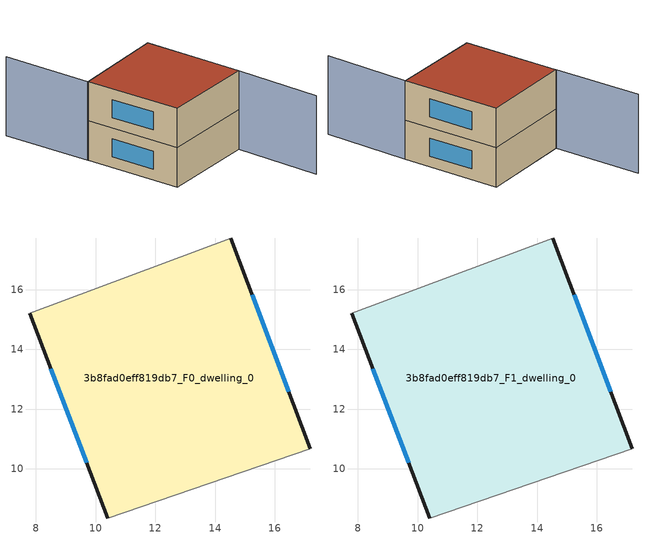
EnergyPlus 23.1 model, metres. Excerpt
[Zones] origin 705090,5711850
3b8fad0eff819db7_F0_dwelling_0
 floor ground (EU_floor_Construction): 14.52,17.73 17.19,10.67 10.41,8.35 7.8,15.21 z0
 wall outside (EU_wall_Construction): 17.19,10.67 14.52,17.73 / 7.8,15.21 10.41,8.35 z0:3
 wall adiabatic (EU_wall_Construction): 14.52,17.73 7.8,15.21 / 10.41,8.35 17.19,10.67 z0:3
 window (EU_Window_Construction): 16.47,12.58 15.24,15.82 / 8.5,13.35 9.7,10.2 z0.81:2.19
3b8fad0eff819db7_F1_dwelling_0
 floor to 3b8fad0eff819db7_F0_dwelling_0 (EU_floor_Construction): 14.52,17.73 17.19,10.67 10.41,8.35 7.79,15.21 z3
 wall outside (EU_wall_Construction): 17.19,10.67 14.52,17.73 / 7.8,15.21 10.41,8.35 z3:6
 wall adiabatic (EU_wall_Construction): 14.52,17.73 7.8,15.21 / 10.41,8.35 17.19,10.67 z3:6
 window (EU_Window_Construction): 16.47,12.58 15.24,15.82 / 8.5,13.35 9.7,10.2 z3.81:5.19
 roof outside (EU_roof_Construction): 17.19,10.67 14.52,17.73 7.8,15.21 10.41,8.35 z6
shading: 10.41,8.35 17.19,10.67 / 17.19,10.67 19.3,4.52 / 14.52,17.73 7.77,15.19 / 7.77,15.19 5.39,21.53 z0:6
[Building]
EU S2 Campaign: North Axis=0; Terrain=City; Solar Distribution=FullExterior
[Site:Location]
London: Latitude=51.5; Longitude=-0.5; Time Zone=0; Elevation=25
[SizingPeriod:WeatherFileDays]
AnnualSizingPeriod: Begin Month=1; Begin Day of Month=1; End Month=12; End Day of Month=31; Day of Week for Start Day=Monday; Use Weather File Daylight Saving Period=No; Use Weather File Rain and Snow Indicators=No
[MATERIAL]
EU_InternalMass_Material: Roughness=MediumRough; Thickness=0.1; Conductivity=1; Density=1800; Specific Heat=900; Thermal Absorptance=0.9; Solar Absorptance=0.7; Visible Absorptance=0.7
[MATERIAL:NOMASS] Roughness=MediumRough; Thermal Absorptance=0.9; Solar Absorptance=0.7; Visible Absorptance=0.7
Name | Thermal Resistance
EU_wall_NoMass | 0.727863
EU_roof_NoMass | 0.773354
EU_floor_NoMass | 1.79329
[WINDOWMATERIAL:SIMPLEGLAZINGSYSTEM]
EU_Window_SimpleGlazing: UFactor=2.58614; Solar Heat Gain Coefficient=0.76; Visible Transmittance=0.76
[CONSTRUCTION]
EU_wall_Construction: EU_wall_NoMass
EU_roof_Construction: EU_roof_NoMass
EU_floor_Construction: EU_floor_NoMass
EU_Window_Construction: EU_Window_SimpleGlazing
EU_InternalMass_Construction: EU_InternalMass_Material
[ZONE] Type=1; Multiplier=1; Ceiling Height=autocalculate; Volume=160.12; Floor Area=autocalculate; Part of Total Floor Area=Yes
3b8fad0eff819db7_F0_dwelling_0; 3b8fad0eff819db7_F1_dwelling_0
[INTERNALMASS] Construction=EU_InternalMass_Construction; Surface Area=53.3732
Name | Zone or ZoneList
3b8fad0eff819db7_F0_dwelling_0_EU_InternalMass | 3b8fad0eff819db7_F0_dwelling_0
3b8fad0eff819db7_F1_dwelling_0_EU_InternalMass | 3b8fad0eff819db7_F1_dwelling_0
[OTHEREQUIPMENT] Fuel Type=Electricity; Design Level Calculation Method=Watts/Area; Power per Zone Floor Area=1; Fraction Latent=0; Fraction Radiant=0; Fraction Lost=0; Carbon Dioxide Generation Rate=0; EndUse Subcategory=EU_Step8_InternalGains
Name | Zone or ZoneList or Space or SpaceList | Schedule
EU_Step8_InternalGain_3b8fad0eff819db7_F0_dwelling_0_f000 | 3b8fad0eff819db7_F0_dwelling_0 | EU_Step8_GainSchedule_3b8fad0eff819db7_F0_dwelling_0_f000
EU_Step8_InternalGain_3b8fad0eff819db7_F1_dwelling_0_f000 | 3b8fad0eff819db7_F1_dwelling_0 | EU_Step8_GainSchedule_3b8fad0eff819db7_F1_dwelling_0_f000
[ZONEVENTILATION:DESIGNFLOWRATE] Schedule=EU_AlwaysOn; Design Flow Rate Calculation Method=AirChanges/Hour; Air Changes per Hour=0.484901; Ventilation Type=Natural; Fan Pressure Rise=0; Fan Total Efficiency=1; Constant Term Coefficient=1; Temperature Term Coefficient=0; Velocity Term Coefficient=0; Velocity Squared Term Coefficient=0; Minimum Indoor Temperature=-100; Maximum Indoor Temperature=100; Delta Temperature=-100; Minimum Outdoor Temperature=-100; Maximum Outdoor Temperature=100; Maximum Wind Speed=40
Name | Zone or ZoneList or Space or SpaceList
EU_ConstantAir_3b8fad0eff819db7_F0_dwelling_0 | 3b8fad0eff819db7_F0_dwelling_0
EU_ConstantAir_3b8fad0eff819db7_F1_dwelling_0 | 3b8fad0eff819db7_F1_dwelling_0
[HVACTEMPLATE:THERMOSTAT] Constant Heating Setpoint=20; Constant Cooling Setpoint=50
EU_HeatOnly_3b8fad0eff819db7_F0_dwelling_0; EU_HeatOnly_3b8fad0eff819db7_F1_dwelling_0
[HVACTEMPLATE:ZONE:IDEALLOADSAIRSYSTEM] System Availability Schedule=EU_AlwaysOn; Maximum Heating Supply Air Temperature=50; Minimum Cooling Supply Air Temperature=13; Maximum Heating Supply Air Humidity Ratio=0.0156; Minimum Cooling Supply Air Humidity Ratio=0.0077; Heating Limit=NoLimit; Cooling Limit=NoLimit; Heating Availability Schedule=EU_AlwaysOn; Cooling Availability Schedule=EU_CoolingOff; Dehumidification Control Type=ConstantSensibleHeatRatio; Cooling Sensible Heat Ratio=0.7; Dehumidification Setpoint=60; Humidification Control Type=None; Humidification Setpoint=30; Outdoor Air Method=None; Outdoor Air Flow Rate per Person=0.00944; Outdoor Air Flow Rate per Zone Floor Area=0; Outdoor Air Flow Rate per Zone=0; Demand Controlled Ventilation Type=None; Outdoor Air Economizer Type=NoEconomizer; Heat Recovery Type=None; Sensible Heat Recovery Effectiveness=0.7; Latent Heat Recovery Effectiveness=0.65
Name | Template Thermostat
3b8fad0eff819db7_F0_dwelling_0 | EU_HeatOnly_3b8fad0eff819db7_F0_dwelling_0
3b8fad0eff819db7_F1_dwelling_0 | EU_HeatOnly_3b8fad0eff819db7_F1_dwelling_0
[SIZING:ZONE] Zone Cooling Design Supply Air Temperature Input Method=SupplyAirTemperature; Zone Cooling Design Supply Air Temperature=13; Zone Heating Design Supply Air Temperature Input Method=SupplyAirTemperature; Zone Heating Design Supply Air Temperature=50; Zone Cooling Design Supply Air Humidity Ratio=0.008; Zone Heating Design Supply Air Humidity Ratio=0.008; Cooling Design Air Flow Method=DesignDay; Cooling Design Air Flow Rate=0; Cooling Minimum Air Flow per Zone Floor Area=0.000762; Cooling Minimum Air Flow=0; Cooling Minimum Air Flow Fraction=0.2; Heating Design Air Flow Method=DesignDay; Heating Design Air Flow Rate=0; Heating Maximum Air Flow per Zone Floor Area=0.002032; Heating Maximum Air Flow=0.141576; Heating Maximum Air Flow Fraction=0.3; Account for Dedicated Outdoor Air System=No; Dedicated Outdoor Air System Control Strategy=NeutralSupplyAir; Dedicated Outdoor Air Low Setpoint Temperature for Design=autosize; Dedicated Outdoor Air High Setpoint Temperature for Design=autosize; Zone Load Sizing Method=Sensible Load Only No Latent Load; Zone Latent Cooling Design Supply Air Humidity Ratio Input Method=HumidityRatioDifference; Zone Cooling Design Supply Air Humidity Ratio Difference=0.005; Zone Latent Heating Design Supply Air Humidity Ratio Input Method=HumidityRatioDifference; Zone Humidification Design Supply Air Humidity Ratio Difference=0.005
3b8fad0eff819db7_F0_dwelling_0; 3b8fad0eff819db7_F1_dwelling_0
[SCHEDULE:CONSTANT]
Name | Hourly Value
EU_AlwaysOn | 1
EU_CoolingOff | 0
[SCHEDULE:FILE] Column Number=1; Rows to Skip at Top=0; Number of Hours of Data=8760; Column Separator=Comma; Interpolate to Timestep=No; Minutes per Item=60; Adjust Schedule for Daylight Savings=Yes
Name | File
EU_Step8_GainSchedule_3b8fad0eff819db7_F0_dwelling_0_f000 | ../../schedules/3b8fad0eff819db7/3b8fad0eff819db7_F0_dwelling_0_f000_gain.csv
EU_Step8_GainSchedule_3b8fad0eff819db7_F1_dwelling_0_f000 | ../../schedules/3b8fad0eff819db7/3b8fad0eff819db7_F1_dwelling_0_f000_gain.csv
